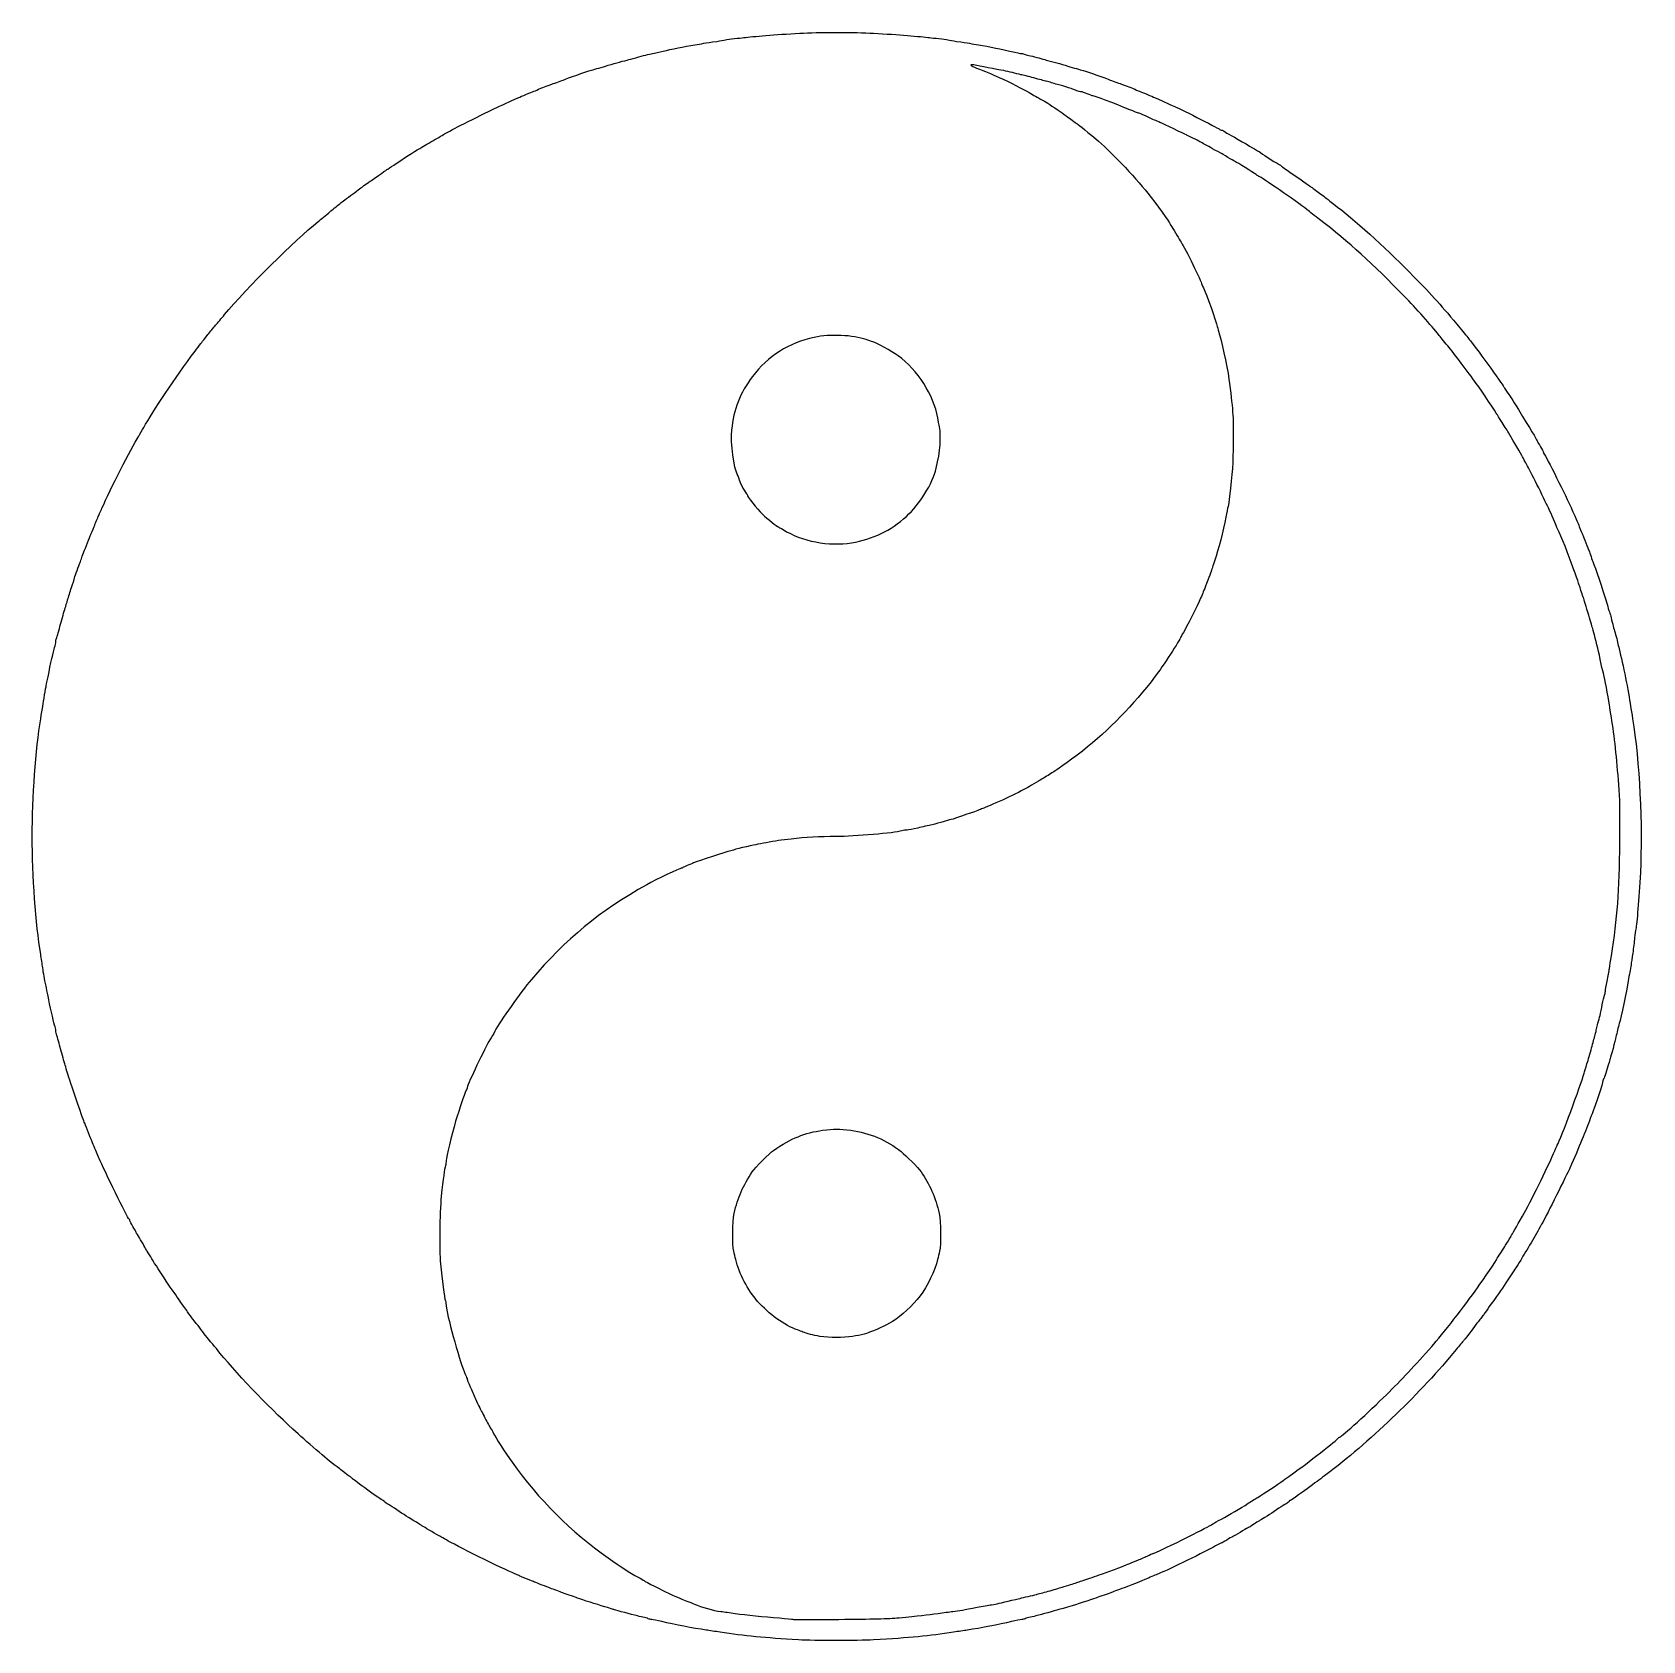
# Model space of a CAD drawing. Extents: x 0 to 1976, y 0 to 1974.
import ezdxf

# ---------------------------------------------------------------- set-up
doc = ezdxf.new("R2010")
doc.units = 0
doc.layers.add('Ebene_1', color=7, linetype='CONTINUOUS')

msp = doc.modelspace()

# ---------------------------------------------------------------- linework, layer by layer
at = {"layer": 'Ebene_1', "color": 7}
for points in [[(1004.904786, 1347.270313)], [(966.404785, 373.339711)]]:
    msp.add_lwpolyline(points, close=True, dxfattribs=at)
for points in [[(1063.404805, 28.057389), (1063.404805, 28.057077)], [(939.904723, 0.860967), (939.904723, 0.86057)]]:
    msp.add_lwpolyline(points, dxfattribs=at)
for points in [[(774.105619, 1950.640572), (783.452243, 1952.909531), (800.20217, 1956.298348), (812.904675, 1958.490332)], [(812.904675, 1958.490332), (821.217021, 1959.924737), (824.63688, 1960.455173), (839.899893, 1962.677417)], [(839.899893, 1962.677417), (844.022235, 1963.27762), (848.74725, 1964.176594), (850.399878, 1964.675143)], [(850.399878, 1964.675143), (852.052533, 1965.173689), (857.004689, 1965.845685), (861.404713, 1966.168463)], [(861.404713, 1966.168463), (865.804708, 1966.491241), (870.979696, 1966.971842), (872.904704, 1967.236467)], [(872.904704, 1967.236467), (884.503993, 1968.830981), (910.954619, 1970.931211), (941.904736, 1972.71519)], [(941.904736, 1972.71519), (963.110104, 1973.937481), (1010.699398, 1973.937481), (1031.904794, 1972.71519)], [(1031.904794, 1972.71519), (1062.854912, 1970.931211), (1089.305509, 1968.830981), (1100.904827, 1967.236467)], [(1100.904827, 1967.236467), (1102.829835, 1966.971853), (1108.004823, 1966.491241), (1112.404818, 1966.168463)], [(1112.404818, 1966.168463), (1116.804841, 1965.845685), (1121.757026, 1965.173689), (1123.409625, 1964.675143)], [(1123.409625, 1964.675143), (1125.062337, 1964.176594), (1129.787324, 1963.27762), (1133.909638, 1962.677417)], [(1133.909638, 1962.677417), (1149.17265, 1960.455173), (1152.592538, 1959.924737), (1160.904856, 1958.490332)], [(1160.904856, 1958.490332), (1174.034457, 1956.224647), (1190.384869, 1952.88957), (1201.534554, 1950.202863)], [(703.154642, 1932.331332), (712.834761, 1935.225021), (722.242698, 1937.832372), (729.904663, 1939.744928)], [(729.904663, 1939.744928), (731.829643, 1940.225443), (736.554659, 1941.507741), (740.404648, 1942.594479)], [(740.404648, 1942.594479), (750.657054, 1945.488423), (755.828584, 1946.777663), (761.10559, 1947.755146)], [(761.10559, 1947.755146), (763.691128, 1948.234071), (769.54113, 1949.532512), (774.105619, 1950.640572)], [(1201.534554, 1950.202863), (1207.105854, 1948.86036), (1212.647956, 1947.761952), (1213.850272, 1947.761952)], [(1213.850272, 1947.761952), (1215.052672, 1947.761952), (1216.936663, 1947.280104), (1218.037073, 1946.691178)], [(1218.037073, 1946.691178), (1219.137568, 1946.102249), (1222.145468, 1945.247439), (1224.721368, 1944.791594)], [(1224.721368, 1944.791594), (1227.297268, 1944.335748), (1231.879872, 1943.219518), (1234.904865, 1942.311082)], [(1234.904865, 1942.311082), (1237.929886, 1941.402646), (1241.979887, 1940.257055), (1243.904868, 1939.765323)], [(1243.904868, 1939.765323), (1252.674782, 1937.525093), (1261.285787, 1935.132062), (1270.654889, 1932.331332)], [(651.404625, 1915.227086), (656.314119, 1917.316027), (679.595242, 1925.480666), (684.404645, 1926.80012)], [(684.404645, 1926.80012), (686.054636, 1927.252796), (689.767144, 1928.329392), (692.654629, 1929.192556)], [(692.654629, 1929.192556), (695.542142, 1930.05572), (700.267129, 1931.468171), (703.154642, 1932.331332)], [(1151.927048, 1933.775681), (1150.746134, 1933.045824), (1153.722854, 1931.602955), (1166.404864, 1926.757929)], [(1156.713633, 1933.5986), (1154.683544, 1934.068347), (1152.529552, 1934.148037), (1151.927048, 1933.775681)], [(1191.904863, 1926.743861), (1183.91116, 1928.161839), (1160.514043, 1932.719242), (1156.713633, 1933.5986)], [(1166.404864, 1926.757929), (1175.24315, 1923.381369), (1175.081661, 1923.450135), (1186.404855, 1918.242316)], [(1186.404855, 1918.242316), (1201.412353, 1911.340042), (1213.395566, 1905.311415), (1222.90487, 1899.879614)], [(1202.404876, 1924.294105), (1199.104865, 1925.202442), (1194.37985, 1926.304834), (1191.904863, 1926.743861)], [(1212.904861, 1921.783056), (1210.429874, 1922.255796), (1205.704858, 1923.385768), (1202.404876, 1924.294105)], [(1228.904882, 1917.764057), (1222.579878, 1919.501767), (1215.379876, 1921.310317), (1212.904861, 1921.783056)], [(1243.904868, 1913.793783), (1241.979887, 1914.239724), (1235.229885, 1916.026348), (1228.904882, 1917.764057)], [(1270.654889, 1932.331332), (1273.542402, 1931.468171), (1278.267389, 1930.05572), (1281.154902, 1929.192556)], [(1281.154902, 1929.192556), (1284.042386, 1928.329392), (1287.754895, 1927.252796), (1289.404886, 1926.80012)], [(1289.404886, 1926.80012), (1294.214289, 1925.480666), (1317.495412, 1917.316027), (1322.404906, 1915.227086)], [(596.974903, 1893.774854), (597.838563, 1894.203623), (602.113578, 1895.990026), (606.474909, 1897.744638)], [(606.474909, 1897.744638), (615.239665, 1901.270788), (615.999662, 1901.590083), (623.904612, 1905.067165)], [(623.904612, 1905.067165), (626.929606, 1906.397748), (630.529607, 1907.801686), (631.904609, 1908.187022)], [(631.904609, 1908.187022), (633.279611, 1908.572362), (635.304626, 1909.261756), (636.40461, 1909.71901)], [(636.40461, 1909.71901), (637.504623, 1910.176264), (640.654624, 1911.315435), (643.404628, 1912.2505)], [(643.404628, 1912.2505), (646.154604, 1913.185565), (649.754605, 1914.525029), (651.404625, 1915.227086)], [(1222.90487, 1899.879614), (1228.129861, 1896.89504), (1234.429863, 1893.322966), (1236.904878, 1891.941674)], [(1250.404882, 1911.98912), (1248.754891, 1912.535742), (1245.829876, 1913.34784), (1243.904868, 1913.793783)], [(1257.904875, 1909.768968), (1255.429889, 1910.44343), (1252.054873, 1911.442498), (1250.404882, 1911.98912)], [(1281.688808, 1902.157502), (1278.235386, 1903.625124), (1265.532286, 1907.690438), (1257.904875, 1909.768968)], [(1286.814387, 1900.761932), (1285.801483, 1900.761932), (1283.494988, 1901.38994), (1281.688808, 1902.157502)], [(1294.308994, 1898.261933), (1291.199897, 1899.636932), (1287.827292, 1900.761932), (1286.814387, 1900.761932)], [(1300.97889, 1895.76193), (1300.419614, 1895.76193), (1297.418092, 1896.886931), (1294.308994, 1898.261933)], [(1322.404906, 1915.227086), (1324.054926, 1914.525029), (1327.654927, 1913.185565), (1330.404902, 1912.2505)], [(1330.404902, 1912.2505), (1333.154907, 1911.315435), (1336.304908, 1910.176264), (1337.404921, 1909.71901)], [(1337.404921, 1909.71901), (1338.504905, 1909.261756), (1340.52992, 1908.572362), (1341.904922, 1908.187022)], [(1341.904922, 1908.187022), (1343.279924, 1907.801686), (1346.879925, 1906.397748), (1349.904918, 1905.067165)], [(1349.904918, 1905.067165), (1357.809812, 1901.590083), (1358.569838, 1901.270788), (1367.334622, 1897.744638)], [(1367.334622, 1897.744638), (1371.695924, 1895.990026), (1375.97094, 1894.203623), (1376.834628, 1893.774854)], [(514.90457, 1854.061407), (519.593076, 1856.704089), (571.652069, 1882.761926), (572.243206, 1882.761926)], [(572.243206, 1882.761926), (572.499175, 1882.761926), (576.69003, 1884.596906), (581.556494, 1886.839667)], [(581.556494, 1886.839667), (586.422959, 1889.082423), (591.529603, 1891.384927), (592.904605, 1891.956341)], [(592.904605, 1891.956341), (594.279607, 1892.527751), (596.111243, 1893.346083), (596.974903, 1893.774854)], [(1236.904878, 1891.941674), (1244.40368, 1887.756636), (1246.282881, 1886.569191), (1258.55469, 1878.261919)], [(1258.55469, 1878.261919), (1265.054478, 1873.861915), (1272.736002, 1868.349418), (1275.624591, 1866.011917)], [(1346.404924, 1878.845853), (1328.275204, 1886.257156), (1302.751309, 1895.76193), (1300.97889, 1895.76193)], [(1357.081932, 1874.759923), (1356.709516, 1874.758922), (1351.904932, 1876.597494), (1346.404924, 1878.845853)], [(1376.834628, 1893.774854), (1377.698345, 1893.346083), (1379.529923, 1892.527751), (1380.904925, 1891.956341)], [(1380.904925, 1891.956341), (1382.279927, 1891.384927), (1387.386543, 1889.082423), (1392.253036, 1886.839667)], [(1392.253036, 1886.839667), (1397.119444, 1884.596906), (1401.308655, 1882.761926), (1401.562356, 1882.761926)], [(1401.562356, 1882.761926), (1402.655849, 1882.761926), (1454.555677, 1856.453137), (1455.983659, 1855.174967)], [(1275.624591, 1866.011917), (1278.513181, 1863.674417), (1281.12579, 1861.761915), (1281.430288, 1861.761915)], [(1281.430288, 1861.761915), (1281.954584, 1861.761915), (1290.427513, 1854.966711), (1304.904904, 1842.935337)], [(1365.581931, 1871.169205), (1361.279221, 1873.145201), (1357.454234, 1874.761023), (1357.081932, 1874.759923)], [(1376.904927, 1866.095103), (1374.979919, 1866.909862), (1369.884528, 1869.193204), (1365.581931, 1871.169205)], [(1383.404942, 1863.278181), (1381.754923, 1864.012732), (1378.829936, 1865.280352), (1376.904927, 1866.095103)], [(1415.904959, 1847.874876), (1414.110146, 1848.848495), (1387.680241, 1861.374889), (1383.404942, 1863.278181)], [(474.572651, 1830.873366), (476.130205, 1831.759675), (482.579564, 1835.51284), (488.904568, 1839.21378)], [(488.904568, 1839.21378), (495.229571, 1842.914723), (502.879574, 1847.325584), (505.904567, 1849.015685)], [(505.904567, 1849.015685), (508.929589, 1850.705795), (512.97959, 1852.976367), (514.90457, 1854.061407)], [(1304.904904, 1842.935337), (1321.273315, 1829.33248), (1352.150015, 1797.100051), (1368.48563, 1776.562895)], [(1423.904955, 1843.830952), (1420.329956, 1845.607573), (1416.729955, 1847.427333), (1415.904959, 1847.874876)], [(1432.404955, 1839.492012), (1431.304942, 1840.101813), (1427.479955, 1842.054332), (1423.904955, 1843.830952)], [(1438.733445, 1836.05898), (1436.352767, 1837.337349), (1433.504968, 1838.882212), (1432.404955, 1839.492012)], [(1455.983659, 1855.174967), (1456.851968, 1854.397786), (1458.224475, 1853.761918), (1459.033654, 1853.761918)], [(1459.033654, 1853.761918), (1459.84286, 1853.761918), (1460.93247, 1853.366828), (1461.454952, 1852.883937)], [(1461.454952, 1852.883937), (1461.977462, 1852.401036), (1464.879971, 1850.641735), (1467.904964, 1848.974356)], [(1467.904964, 1848.974356), (1474.248364, 1845.477893), (1494.975584, 1833.423244), (1499.404974, 1830.654418)], [(443.623923, 1810.892449), (454.284745, 1818.172788), (469.381024, 1827.919154), (474.572651, 1830.873366)], [(1458.904961, 1824.929764), (1446.224764, 1831.984405), (1442.701951, 1833.927989), (1438.733445, 1836.05898)], [(1469.672564, 1818.594074), (1466.225379, 1820.701747), (1461.379976, 1823.552806), (1458.904961, 1824.929764)], [(1476.307763, 1814.761884), (1476.105653, 1814.761884), (1473.119778, 1816.486372), (1469.672564, 1818.594074)], [(1499.404974, 1830.654418), (1501.054993, 1829.622975), (1503.07998, 1828.463179), (1503.904976, 1828.077072)], [(1503.904976, 1828.077072), (1504.729971, 1827.690936), (1508.486076, 1825.182132), (1512.251876, 1822.501917)], [(1512.251876, 1822.501917), (1516.017676, 1819.821702), (1520.880398, 1816.646274), (1523.057889, 1815.445345)], [(412.404543, 1789.510795), (414.60454, 1791.011202), (420.253367, 1794.944019), (424.957492, 1798.250351)], [(424.957492, 1798.250351), (429.661588, 1801.556711), (434.260291, 1804.711899), (435.176846, 1805.261906)], [(435.176846, 1805.261906), (436.093401, 1805.811884), (439.894577, 1808.345633), (443.623923, 1810.892449)], [(1501.499381, 1799.115626), (1498.406867, 1801.46793), (1477.002677, 1814.761884), (1476.307763, 1814.761884)], [(1505.158286, 1796.761878), (1504.847779, 1796.761878), (1503.201275, 1797.821072), (1501.499381, 1799.115626)], [(1523.057889, 1815.445345), (1530.288902, 1811.457423), (1530.879501, 1811.09456), (1532.648094, 1809.552937)], [(1532.648094, 1809.552937), (1533.614396, 1808.71065), (1538.229995, 1805.407493), (1542.905007, 1802.212591)], [(1542.905007, 1802.212591), (1557.917211, 1791.953211), (1565.333298, 1786.799484), (1568.387318, 1784.503704)], [(390.430872, 1773.329838), (397.04535, 1778.242479), (403.795352, 1783.279079), (405.430858, 1784.522327)], [(405.430858, 1784.522327), (407.066393, 1785.765575), (410.204545, 1788.010388), (412.404543, 1789.510795)], [(1563.905005, 1756.094648), (1550.586191, 1766.434901), (1506.776671, 1796.761878), (1505.158286, 1796.761878)], [(1568.387318, 1784.503704), (1570.027615, 1783.270717), (1574.977616, 1779.59384), (1579.387306, 1776.332891)], [(366.404549, 1754.551572), (367.504534, 1755.492221), (370.429549, 1757.825257), (372.904536, 1759.736035)], [(372.904536, 1759.736035), (375.379551, 1761.646814), (377.629552, 1763.477429), (377.904541, 1763.804008)], [(377.904541, 1763.804008), (378.179501, 1764.130616), (383.816395, 1768.417226), (390.430872, 1773.329838)], [(1368.48563, 1776.562895), (1378.897939, 1763.472553), (1395.90494, 1739.750238), (1395.90494, 1738.316984)], [(1579.387306, 1776.332891), (1583.797024, 1773.071942), (1588.814915, 1769.246955), (1590.538125, 1767.832892)], [(1590.538125, 1767.832892), (1592.26142, 1766.418828), (1595.015932, 1764.244881), (1596.659318, 1763.001917)], [(1596.659318, 1763.001917), (1621.279131, 1744.38069), (1659.089433, 1710.398889), (1689.434864, 1679.620353)], [(235.904478, 1627.27747), (263.115214, 1659.899518), (322.846661, 1719.345601), (350.405719, 1741.231681)], [(350.405719, 1741.231681), (354.779947, 1744.705512), (358.971482, 1748.19516), (366.404549, 1754.551572)], [(1579.405023, 1744.085461), (1573.905014, 1748.341995), (1566.929998, 1753.746135), (1563.905005, 1756.094648)], [(1683.354547, 1649.723052), (1644.940635, 1689.383386), (1615.184329, 1716.395329), (1579.405023, 1744.085461)], [(1395.90494, 1738.316984), (1395.90494, 1738.014215), (1397.421249, 1735.627953), (1399.274428, 1733.014154)], [(1399.274428, 1733.014154), (1401.127635, 1730.400383), (1404.112234, 1725.561839), (1405.906849, 1722.261857)], [(1405.906849, 1722.261857), (1407.701435, 1718.961847), (1409.500642, 1715.811846), (1409.904948, 1715.261839)], [(1409.904948, 1715.261839), (1413.991856, 1709.702644), (1434.904943, 1667.146037), (1434.904943, 1664.388805)], [(1689.434864, 1679.620353), (1716.181965, 1652.491396), (1725.986158, 1641.707947), (1747.587865, 1615.658707)], [(1434.904943, 1664.388805), (1434.904943, 1663.713961), (1435.341365, 1662.725463), (1435.874648, 1662.192096)], [(1435.874648, 1662.192096), (1437.368563, 1660.698208), (1449.335562, 1628.147196), (1452.392757, 1617.261813)], [(1725.405083, 1602.75327), (1717.259471, 1612.989689), (1696.814668, 1635.826225), (1683.354547, 1649.723052)], [(224.898367, 1614.373308), (227.376727, 1617.184654), (232.329478, 1622.991513), (235.904478, 1627.27747)], [(209.874173, 1595.761812), (210.217166, 1596.036773), (212.724042, 1599.186802), (215.445019, 1602.761802)], [(215.445019, 1602.761802), (218.165996, 1606.336802), (222.420007, 1611.561991), (224.898367, 1614.373308)], [(1022.904791, 1596.610505), (1007.081284, 1602.348397), (979.129344, 1603.566785), (959.404739, 1599.378368)], [(1452.392757, 1617.261813), (1453.165056, 1614.511809), (1455.208667, 1607.311807), (1456.934059, 1601.261792)], [(1456.934059, 1601.261792), (1460.63367, 1588.289599), (1467.486173, 1555.008268), (1468.965858, 1542.826034)], [(1736.471685, 1589.122503), (1732.035067, 1594.545919), (1727.055074, 1600.679754), (1725.405083, 1602.75327)], [(1747.587865, 1615.658707), (1749.687375, 1613.127027), (1753.055785, 1609.077026), (1755.073288, 1606.658704)], [(1755.073288, 1606.658704), (1757.090791, 1604.24041), (1759.781183, 1600.911798), (1761.051983, 1599.261807)], [(136.883596, 1488.761755), (147.849753, 1508.620098), (175.039825, 1549.137205), (199.827534, 1582.557178)], [(199.827534, 1582.557178), (205.010203, 1589.544724), (209.531209, 1595.486795), (209.874173, 1595.761812)], [(959.404739, 1599.378368), (928.317255, 1592.777071), (902.40147, 1576.338814), (883.546421, 1551.261772)], [(1031.404791, 1593.848482), (1029.7548, 1594.270675), (1025.929785, 1595.513582), (1022.904791, 1596.610505)], [(1062.372398, 1576.749412), (1053.850005, 1582.93977), (1036.415596, 1592.566343), (1031.404791, 1593.848482)], [(1771.589499, 1542.761773), (1760.991577, 1557.568663), (1744.820967, 1578.916244), (1736.471685, 1589.122503)], [(1761.051983, 1599.261807), (1762.322699, 1597.611816), (1763.830986, 1595.770713), (1764.403698, 1595.170477)], [(1764.403698, 1595.170477), (1767.107185, 1592.336822), (1804.9051, 1540.172011), (1804.9051, 1539.274477)], [(1110.88403, 1500.760615), (1105.938932, 1528.456247), (1086.120812, 1559.499425), (1062.372398, 1576.749412)], [(883.546421, 1551.261772), (868.44263, 1531.173907), (860.492042, 1510.888808), (857.950781, 1485.957184)], [(1468.965858, 1542.826034), (1473.136672, 1508.488259), (1473.783766, 1497.99692), (1473.442077, 1470.261746)], [(1796.905104, 1505.068258), (1796.905104, 1505.65571), (1777.989394, 1533.820022), (1771.589499, 1542.761773)], [(1804.9051, 1539.274477), (1804.9051, 1538.996398), (1807.042594, 1535.703701), (1809.655089, 1531.957177)], [(1809.655089, 1531.957177), (1814.967302, 1524.339093), (1814.444905, 1525.149348), (1823.321799, 1510.761759)], [(1803.2743, 1494.993499), (1799.771187, 1500.345963), (1796.905104, 1504.879584), (1796.905104, 1505.068258)], [(1823.321799, 1510.761759), (1837.889218, 1487.151194), (1845.364521, 1474.640197), (1846.174522, 1472.514326)], [(130.754864, 1478.26177), (132.455198, 1481.011746), (135.213111, 1485.736762), (136.883596, 1488.761755)], [(857.950781, 1485.957184), (856.189927, 1468.681969), (859.96939, 1440.272488), (865.43439, 1429.704331)], [(1108.972316, 1438.761735), (1113.952336, 1459.719156), (1115.332923, 1477.199685), (1112.974639, 1489.435465)], [(1112.974639, 1489.435465), (1112.462928, 1492.089942), (1111.522222, 1497.186239), (1110.88403, 1500.760615)], [(1811.524312, 1481.88116), (1810.489808, 1483.74049), (1806.777299, 1489.641034), (1803.2743, 1494.993499)], [(1814.414517, 1476.881156), (1813.859295, 1477.771858), (1812.558703, 1480.021859), (1811.524312, 1481.88116)], [(85.585734, 1389.761722), (95.900162, 1413.325005), (120.94693, 1462.39923), (130.754864, 1478.26177)], [(1473.442077, 1470.261746), (1473.130663, 1444.983189), (1472.313378, 1432.881459), (1468.984766, 1404.261705)], [(1828.191524, 1452.762083), (1827.06821, 1454.905218), (1815.621113, 1474.945234), (1814.414517, 1476.881156)], [(1846.174522, 1472.514326), (1846.54073, 1471.553211), (1848.429908, 1468.282), (1850.372718, 1465.244903)], [(1850.372718, 1465.244903), (1852.315528, 1462.207806), (1853.905113, 1459.083203), (1853.905113, 1458.301351)], [(1834.439311, 1441.261723), (1831.435607, 1446.761731), (1828.624119, 1451.936917), (1828.191524, 1452.762083)], [(1853.905113, 1458.301351), (1853.905113, 1457.519499), (1854.370931, 1456.591889), (1854.940326, 1456.239996)], [(1854.940326, 1456.239996), (1855.986424, 1455.59347), (1883.429318, 1400.931902), (1887.813723, 1390.7617)], [(865.43439, 1429.704331), (866.243058, 1428.140541), (866.904693, 1426.254764), (866.904693, 1425.513787)], [(866.904693, 1425.513787), (866.904693, 1423.826266), (873.491306, 1410.875984), (875.450897, 1408.710683)], [(1072.404014, 1379.726223), (1088.941512, 1394.729582), (1104.463839, 1419.78868), (1108.972316, 1438.761735)], [(1860.931919, 1388.261712), (1856.927215, 1397.140732), (1839.556019, 1431.892848), (1834.439311, 1441.261723)], [(875.450897, 1408.710683), (876.250494, 1407.827123), (876.904702, 1406.822156), (876.904702, 1406.477378)], [(876.904702, 1406.477378), (876.904702, 1404.281264), (889.126026, 1388.778015), (895.90086, 1382.379962)], [(1468.984766, 1404.261705), (1468.409077, 1399.311703), (1467.519764, 1393.686716), (1467.008563, 1391.761707)], [(81.609547, 1380.761719), (82.953821, 1383.786712), (84.743107, 1387.836714), (85.585734, 1389.761722)], [(1467.008563, 1391.761707), (1466.497363, 1389.836698), (1465.300972, 1383.986697), (1464.349863, 1378.761706)], [(1866.320639, 1376.438685), (1864.349114, 1380.741338), (1861.924215, 1386.061715), (1860.931919, 1388.261712)], [(1887.813723, 1390.7617), (1889.11783, 1387.736707), (1891.188228, 1383.01172), (1892.414524, 1380.261716)], [(71.87075, 1357.261705), (72.344164, 1358.36169), (74.179144, 1362.861691), (75.948446, 1367.261715)], [(75.948446, 1367.261715), (77.717775, 1371.66171), (80.265272, 1377.736698), (81.609547, 1380.761719)], [(895.90086, 1382.379962), (902.095356, 1376.52996), (914.301203, 1366.761711), (915.416495, 1366.761711)], [(915.416495, 1366.761711), (915.737858, 1366.761711), (918.34168, 1365.267994), (921.202774, 1363.44234)], [(921.202774, 1363.44234), (943.3908, 1349.284216), (977.977542, 1342.601735), (1004.904786, 1347.270313)], [(1004.904786, 1347.270313), (1031.840505, 1351.940393), (1052.982206, 1362.106059), (1072.404014, 1379.726223)], [(1464.349863, 1378.761706), (1461.384568, 1362.47051), (1455.069967, 1337.928792), (1450.712974, 1325.761695)], [(1869.905134, 1367.388678), (1869.905134, 1368.063494), (1868.292135, 1372.136003), (1866.320639, 1376.438685)], [(1870.848221, 1365.211698), (1870.329538, 1365.734209), (1869.905134, 1366.713834), (1869.905134, 1367.388678)], [(1887.970621, 1323.261678), (1882.353031, 1338.784486), (1872.067941, 1363.983134), (1870.848221, 1365.211698)], [(1892.414524, 1380.261716), (1893.640849, 1377.511712), (1896.091741, 1371.66171), (1897.861128, 1367.261715)], [(1897.861128, 1367.261715), (1899.630429, 1362.861691), (1901.465353, 1358.36169), (1901.938852, 1357.261705)], [(63.41636, 1336.261679), (64.121364, 1337.911699), (66.118316, 1342.8617), (67.854055, 1347.261695)], [(67.854055, 1347.261695), (69.589823, 1351.661691), (71.397307, 1356.161692), (71.87075, 1357.261705)], [(1901.938852, 1357.261705), (1902.412238, 1356.161692), (1904.212238, 1351.661691), (1905.93885, 1347.261695)], [(1905.93885, 1347.261695), (1907.665348, 1342.8617), (1909.478955, 1338.361699), (1909.968839, 1337.261686)], [(58.769297, 1323.261678), (59.24118, 1324.361691), (60.19141, 1327.061692), (60.880938, 1329.26169)], [(60.880938, 1329.26169), (61.570438, 1331.461687), (62.711383, 1334.611688), (63.41636, 1336.261679)], [(1450.712974, 1325.761695), (1449.62977, 1322.736673), (1448.369373, 1318.911686), (1447.912059, 1317.261695)], [(1909.968839, 1337.261686), (1910.458751, 1336.161701), (1911.567551, 1333.0117), (1912.432742, 1330.261696)], [(1912.432742, 1330.261696), (1913.297933, 1327.511692), (1914.417335, 1324.361691), (1914.920343, 1323.261678)], [(48.182373, 1292.261671), (49.834065, 1297.211673), (51.534116, 1302.611674), (51.960334, 1304.261665)], [(51.960334, 1304.261665), (52.708255, 1307.157285), (57.009236, 1319.158924), (58.769297, 1323.261678)], [(1447.912059, 1317.261695), (1446.758755, 1313.10049), (1445.228159, 1308.853084), (1440.704857, 1297.261676)], [(1898.861333, 1292.261671), (1898.168035, 1294.866484), (1895.556532, 1302.300062), (1887.970621, 1323.261678)], [(1914.920343, 1323.261678), (1916.630258, 1319.521985), (1927.383859, 1287.493654), (1930.365057, 1277.261657)], [(43.451632, 1277.261657), (44.401862, 1280.561667), (46.53071, 1287.311669), (48.182373, 1292.261671)], [(1440.704857, 1297.261676), (1436.942346, 1287.620277), (1436.204345, 1285.798308), (1433.413551, 1279.26167)], [(1901.350833, 1284.761678), (1900.420729, 1287.236665), (1899.300448, 1290.61168), (1898.861333, 1292.261671)], [(1903.880443, 1277.261657), (1903.419331, 1278.911676), (1902.28105, 1282.286663), (1901.350833, 1284.761678)], [(34.773701, 1247.261656), (36.581951, 1254.247331), (39.093788, 1263.128279), (40.430409, 1267.261675)], [(40.430409, 1267.261675), (41.14182, 1269.461673), (42.501373, 1273.961674), (43.451632, 1277.261657)], [(1433.413551, 1279.26167), (1429.970362, 1271.197185), (1415.12186, 1241.644662), (1412.209345, 1237.059678)], [(1907.384236, 1265.761665), (1905.918242, 1270.436678), (1904.341527, 1275.611665), (1903.880443, 1277.261657)], [(1913.901741, 1243.761661), (1912.749854, 1248.271301), (1910.715145, 1255.139422), (1907.384236, 1265.761665)], [(1930.365057, 1277.261657), (1932.449457, 1270.107519), (1934.976658, 1261.844382), (1935.717266, 1259.761654)], [(29.774944, 1229.964586), (30.670635, 1232.327944), (32.947423, 1240.206192), (34.773701, 1247.261656)], [(1935.717266, 1259.761654), (1936.010652, 1258.936658), (1936.859147, 1255.786657), (1937.602845, 1252.761664)], [(1937.602845, 1252.761664), (1939.583554, 1244.70591), (1940.607542, 1240.909553), (1942.458254, 1234.761658)], [(27.437154, 1218.895858), (28.244121, 1221.444687), (28.904395, 1224.461006), (28.904395, 1225.598805)], [(28.904395, 1225.598805), (28.904395, 1226.736604), (29.296144, 1228.701212), (29.774944, 1229.964586)], [(1408.904941, 1231.169707), (1408.904941, 1229.349524), (1385.603522, 1193.647207), (1377.797529, 1183.506996)], [(1412.209345, 1237.059678), (1410.39194, 1234.198612), (1408.904941, 1231.548133), (1408.904941, 1231.169707)], [(1916.425455, 1234.261655), (1915.52914, 1237.561666), (1914.393552, 1241.836653), (1913.901741, 1243.761661)], [(1924.897137, 1198.261643), (1921.379539, 1215.018543), (1919.61225, 1222.528826), (1916.425455, 1234.261655)], [(1942.458254, 1234.761658), (1943.368856, 1231.736637), (1944.48137, 1227.46165), (1944.93035, 1225.261652)], [(1944.93035, 1225.261652), (1945.379443, 1223.061654), (1946.20577, 1219.461653), (1946.766662, 1217.261656)], [(19.39974, 1182.761625), (22.618425, 1199.175193), (25.984171, 1214.306707), (27.437154, 1218.895858)], [(1946.766662, 1217.261656), (1951.597268, 1198.315501), (1958.277567, 1164.967783), (1960.889353, 1146.761613)], [(1928.00184, 1185.049355), (1927.448857, 1186.816105), (1926.051745, 1192.761635), (1924.897137, 1198.261643)], [(12.916478, 1146.761613), (13.804148, 1152.97856), (16.582102, 1169.229391), (17.275513, 1172.261612)], [(17.275513, 1172.261612), (17.526946, 1173.361625), (18.482959, 1178.086641), (19.39974, 1182.761625)], [(1377.797529, 1183.506996), (1349.80701, 1147.146785), (1321.914399, 1118.481563), (1288.404908, 1091.638282)], [(1934.922857, 1148.261623), (1933.163646, 1159.731511), (1929.001251, 1181.856494), (1928.00184, 1185.049355)], [(10.473665, 1131.261624), (11.385287, 1136.761604), (12.484563, 1143.73662), (12.916478, 1146.761613)], [(1937.334064, 1132.933896), (1936.514057, 1138.064152), (1935.428954, 1144.961613), (1934.922857, 1148.261623)], [(1960.889353, 1146.761613), (1961.323253, 1143.73662), (1962.424258, 1136.761604), (1963.335852, 1131.261624)], [(0.000071, 986.761545), (0.000071, 1034.597822), (4.311994, 1094.0877), (10.473665, 1131.261624)], [(1946.46086, 1050.261569), (1943.99296, 1082.709599), (1940.936049, 1110.400014), (1937.334064, 1132.933896)], [(1963.335852, 1131.261624), (1971.688563, 1080.869233), (1975.832675, 998.638629), (1972.835575, 942.761537)], [(1288.404908, 1091.638282), (1281.568987, 1086.162283), (1256.238188, 1067.761572), (1255.535678, 1067.761572)], [(1255.535678, 1067.761572), (1255.341221, 1067.761572), (1251.857185, 1065.578979), (1247.793493, 1062.91135)], [(1223.404873, 1048.309093), (1214.492263, 1042.689434), (1183.582454, 1027.941306), (1168.904852, 1022.305264)], [(1234.40489, 1054.761457), (1231.104879, 1052.946603), (1226.154877, 1050.043046), (1223.404873, 1048.309093)], [(1247.793493, 1062.91135), (1243.729771, 1060.243749), (1237.704872, 1056.576283), (1234.40489, 1054.761457)], [(1947.619664, 979.761555), (1947.966851, 1018.970614), (1947.725963, 1033.627438), (1946.46086, 1050.261569)], [(1127.404832, 1007.699889), (1125.204835, 1007.242348), (1120.704833, 1005.986033), (1117.404823, 1004.908074)], [(1139.90483, 1011.738807), (1135.229846, 1009.974919), (1129.60483, 1008.157429), (1127.404832, 1007.699889)], [(1150.904846, 1015.429006), (1149.529844, 1015.1634), (1144.579843, 1013.502666), (1139.90483, 1011.738807)], [(1155.904851, 1016.977092), (1154.529849, 1016.391397), (1152.279848, 1015.694783), (1150.904846, 1015.429006)], [(1168.904852, 1022.305264), (1164.743052, 1020.707175), (1162.596346, 1019.827357), (1155.904851, 1016.977092)], [(1066.898223, 993.743053), (1057.565518, 991.022047), (1009.098588, 986.853331), (986.404776, 986.819683)], [(1073.268525, 994.76157), (1071.686225, 994.76157), (1068.819603, 994.303236), (1066.898223, 993.743053)], [(1086.27513, 997.181876), (1080.703803, 995.850697), (1074.850824, 994.76157), (1073.268525, 994.76157)], [(1103.904818, 1001.275162), (1099.779812, 1000.355036), (1091.84643, 998.513026), (1086.27513, 997.181876)], [(1117.404823, 1004.908074), (1114.10484, 1003.830143), (1108.029824, 1002.195317), (1103.904818, 1001.275162)], [(10.450052, 842.261494), (4.359814, 878.930908), (0.000071, 939.216329), (0.000071, 986.761545)], [(855.557687, 968.761539), (853.900893, 968.761539), (815.656096, 956.298845), (811.404693, 954.373553)], [(858.668258, 969.689942), (857.713238, 969.179337), (856.313461, 968.761539), (855.557687, 968.761539)], [(887.904719, 976.797138), (881.028575, 975.696559), (860.626744, 970.736947), (858.668258, 969.689942)], [(900.404716, 979.23244), (896.004721, 978.28924), (890.379705, 977.193337), (887.904719, 976.797138)], [(915.404731, 981.733959), (911.554714, 981.301449), (904.804711, 980.175754), (900.404716, 979.23244)], [(930.90472, 983.58246), (926.229736, 982.99824), (919.254719, 982.166441), (915.404731, 981.733959)], [(986.404776, 986.819683), (965.99722, 986.789353), (948.316934, 985.758165), (930.90472, 983.58246)], [(1937.271163, 840.261509), (1944.76475, 887.364208), (1947.077453, 918.54002), (1947.619664, 979.761555)], [(798.31302, 948.613239), (798.023517, 948.144842), (797.119435, 947.761541), (796.303964, 947.761541)], [(803.622029, 951.239936), (800.991562, 950.263627), (798.602494, 949.081636), (798.31302, 948.613239)], [(811.404693, 954.373553), (809.754674, 953.62634), (806.252496, 952.216245), (803.622029, 951.239936)], [(796.303964, 947.761541), (794.08642, 947.761541), (765.612168, 934.285036), (753.904652, 927.694426)], [(1972.835575, 942.761537), (1971.051873, 909.504726), (1968.684575, 879.939617), (1967.270766, 873.261501)], [(753.904652, 927.694426), (696.380318, 895.312019), (654.370714, 860.761503), (612.319412, 811.248986)], [(1967.270766, 873.261501), (1966.921453, 871.61151), (1966.281475, 866.661508), (1965.848568, 862.261513)], [(1965.848568, 862.261513), (1965.41566, 857.86149), (1964.362759, 849.536501), (1963.508765, 843.761504)], [(12.8993, 825.804103), (12.374324, 829.905695), (11.272156, 837.311492), (10.450052, 842.261494)], [(1934.878041, 824.761491), (1935.319253, 827.786484), (1936.396164, 834.761501), (1937.271163, 840.261509)], [(1963.508765, 843.761504), (1962.654771, 837.986507), (1961.715171, 831.46149), (1961.420764, 829.261493)], [(16.943349, 803.261491), (14.973695, 812.212482), (13.805282, 818.72548), (12.8993, 825.804103)], [(612.319412, 811.248986), (599.151089, 795.744178), (574.114924, 760.270361), (567.512068, 747.761463)], [(1931.999939, 809.261474), (1933.14165, 814.761482), (1934.436856, 821.736498), (1934.878041, 824.761491)], [(1959.873274, 820.26149), (1959.316465, 817.511486), (1958.477664, 812.786498), (1958.009154, 809.761477)], [(1961.420764, 829.261493), (1961.126358, 827.061495), (1960.42997, 823.011494), (1959.873274, 820.26149)], [(19.437951, 790.761464), (18.550027, 795.436477), (17.42745, 801.061493), (16.943349, 803.261491)], [(27.459491, 755.396668), (25.67956, 761.389565), (21.603423, 779.360176), (19.437951, 790.761464)], [(1928.472561, 790.126277), (1929.260451, 792.801985), (1929.909359, 795.951986), (1929.914546, 797.126266)], [(1929.914546, 797.126266), (1929.925885, 798.300689), (1930.858143, 803.761494), (1931.999939, 809.261474)], [(1958.009154, 809.761477), (1956.124964, 797.593785), (1949.020546, 764.063374), (1946.87435, 757.208971)], [(1922.885756, 765.261465), (1923.35404, 766.911456), (1924.480359, 772.086472), (1925.388551, 776.761485)], [(1925.388551, 776.761485), (1926.296743, 781.436469), (1927.684558, 787.450682), (1928.472561, 790.126277)], [(28.904395, 748.967662), (28.904395, 749.827948), (28.254184, 752.72096), (27.459491, 755.396668)], [(1918.823538, 749.261473), (1919.531151, 752.949263), (1920.719236, 757.628953), (1922.885756, 765.261465)], [(1946.87435, 757.208971), (1946.348665, 755.530152), (1945.443562, 751.930151), (1944.86297, 749.208947)], [(29.812248, 744.332447), (29.312925, 746.021472), (28.904395, 748.107346), (28.904395, 748.967662)], [(34.773701, 726.261462), (33.425373, 731.470465), (30.96028, 740.448953), (29.812248, 744.332447)], [(561.392519, 737.204247), (556.079598, 728.850742), (533.904583, 682.330336), (533.904583, 679.538124)], [(567.512068, 747.761463), (565.91534, 744.73647), (563.161537, 739.985744), (561.392519, 737.204247)], [(1913.041256, 727.26144), (1914.686343, 733.311455), (1916.487647, 739.836443), (1917.044145, 741.761451)], [(1917.044145, 741.761451), (1917.600643, 743.68646), (1918.401346, 747.061447), (1918.823538, 749.261473)], [(1942.90216, 740.761445), (1942.404254, 738.836465), (1940.798058, 732.536462), (1939.332858, 726.761437)], [(1944.86297, 749.208947), (1944.282349, 746.487856), (1943.400066, 742.686453), (1942.90216, 740.761445)], [(40.430409, 706.261443), (39.093788, 710.394839), (36.581951, 719.275759), (34.773701, 726.261462)], [(1907.384435, 707.761453), (1908.850542, 712.436437), (1911.396055, 721.211454), (1913.041256, 727.26144)], [(1935.923543, 714.261439), (1935.023543, 711.845838), (1932.732242, 704.405345), (1930.380647, 696.261433)], [(1939.332858, 726.761437), (1937.867544, 720.98644), (1936.333462, 715.361452), (1935.923543, 714.261439)], [(43.449704, 696.261433), (42.500523, 699.561444), (41.14182, 704.061445), (40.430409, 706.261443)], [(63.85315, 636.261404), (61.637562, 641.306224), (46.193274, 686.722932), (43.449704, 696.261433)], [(1870.858227, 607.857196), (1875.375917, 616.13221), (1899.420949, 680.522738), (1903.870635, 696.261433)], [(1903.870635, 696.261433), (1904.337133, 697.911453), (1905.918327, 703.08644), (1907.384435, 707.761453)], [(1930.380647, 696.261433), (1929.427752, 692.961451), (1928.255938, 689.833929), (1927.776656, 689.311447)], [(532.514018, 675.412522), (529.37941, 668.309238), (524.620605, 654.40473), (519.456842, 637.261411)], [(533.904583, 679.538124), (533.904583, 679.002234), (533.278834, 677.145739), (532.514018, 675.412522)], [(1926.904548, 686.81143), (1926.903755, 684.80124), (1917.470334, 655.959221), (1914.950135, 650.261412)], [(1927.776656, 689.311447), (1927.297345, 688.788936), (1926.90486, 687.663922), (1926.904548, 686.81143)], [(67.870723, 626.261423), (66.144168, 630.661418), (64.336231, 635.161419), (63.85315, 636.261404)], [(519.456842, 637.261411), (514.380359, 620.407821), (507.90458, 593.391399), (507.90458, 589.066295)], [(1911.387438, 640.761405), (1905.863732, 625.292002), (1898.011647, 606.2006), (1886.298944, 579.761398)], [(1914.950135, 650.261412), (1914.46354, 649.161427), (1912.860348, 644.886411), (1911.387438, 640.761405)], [(71.853997, 616.261413), (71.389767, 617.361398), (69.597306, 621.861399), (67.870723, 626.261423)], [(74.897302, 608.761392), (73.687673, 611.786413), (72.318199, 615.1614), (71.853997, 616.261413)], [(909.27923, 601.622391), (931.094415, 616.48141), (947.913195, 623.33842), (969.689149, 626.2517)], [(969.689149, 626.2517), (983.875279, 628.149609), (989.98777, 628.146718), (1004.120382, 626.234692)], [(1004.120382, 626.234692), (1027.143609, 623.120577), (1048.386592, 614.164965), (1065.904821, 600.187663)], [(78.909007, 599.261414), (77.912175, 601.461411), (76.106902, 605.736399), (74.897302, 608.761392)], [(82.164684, 591.761392), (81.370898, 593.686401), (79.905839, 597.061388), (78.909007, 599.261414)], [(883.404717, 575.200792), (886.657729, 579.949788), (905.081656, 598.76331), (909.27923, 601.622391)], [(1065.904821, 600.187663), (1072.391513, 595.01208), (1086.556327, 580.564878), (1090.472307, 575.130266)], [(1828.194698, 520.761375), (1838.189719, 538.416972), (1858.922126, 580.230107), (1866.374015, 597.761404)], [(1866.374015, 597.761404), (1868.361216, 602.436416), (1870.379115, 606.979504), (1870.858227, 607.857196)], [(118.912731, 517.256278), (117.280003, 518.26527), (87.951785, 577.727085), (82.164684, 591.761392)], [(506.94219, 582.892492), (505.614044, 578.261501), (504.17617, 567.573891), (501.879482, 545.261368)], [(507.90458, 589.066295), (507.90458, 587.516282), (507.471503, 584.738102), (506.94219, 582.892492)], [(861.259551, 524.26137), (865.488276, 543.580677), (871.990559, 558.537577), (883.404717, 575.200792)], [(1090.472307, 575.130266), (1100.482918, 561.237663), (1108.455928, 542.861357), (1112.54312, 524.260945)], [(1886.298944, 579.761398), (1883.03122, 572.385279), (1857.27993, 520.876178), (1853.053018, 513.261354)], [(501.879482, 545.261368), (499.64493, 523.552878), (499.177979, 480.674767), (500.975542, 462.261356)], [(119.904432, 515.221767), (119.904432, 516.003676), (119.458145, 516.919182), (118.912731, 517.256278)], [(123.436798, 508.278272), (121.493988, 511.315256), (119.904432, 514.439858), (119.904432, 515.221767)], [(860.705661, 477.761345), (858.735808, 486.089253), (859.07143, 514.264762), (861.259551, 524.26137)], [(1112.54312, 524.260945), (1114.738327, 514.270828), (1115.078031, 486.106828), (1113.103927, 477.76092)], [(1814.410492, 496.646951), (1815.271715, 498.029664), (1820.918898, 507.909059), (1828.194698, 520.761375)], [(127.60662, 501.008764), (127.256031, 501.969851), (125.379608, 505.241175), (123.436798, 508.278272)], [(131.522826, 494.072355), (129.719509, 496.926363), (127.957238, 500.047649), (127.60662, 501.008764)], [(137.10297, 484.686755), (135.837187, 486.994866), (133.326115, 491.218461), (131.522826, 494.072355)], [(1810.905112, 490.761346), (1812.280114, 493.11056), (1813.857509, 495.759055), (1814.410492, 496.646951)], [(1846.982821, 502.261366), (1843.316716, 495.58515), (1838.145725, 486.829465), (1833.399421, 479.261355)], [(1853.053018, 513.261354), (1851.526533, 510.511378), (1848.794926, 505.561376), (1846.982821, 502.261366)], [(140.404426, 478.872442), (139.854448, 479.762266), (138.368781, 482.378644), (137.10297, 484.686755)], [(145.337958, 470.758039), (143.174528, 474.331253), (140.954432, 477.982759), (140.404426, 478.872442)], [(863.07123, 467.761336), (862.485677, 470.236351), (861.421182, 474.736352), (860.705661, 477.761345)], [(1113.103927, 477.76092), (1112.38832, 474.735927), (1111.323825, 470.235925), (1110.738329, 467.76091)], [(1796.905104, 468.449163), (1796.905104, 468.609604), (1799.030012, 472.007948), (1801.627086, 476.001143)], [(1801.627086, 476.001143), (1807.949709, 485.72245), (1808.037016, 485.861263), (1810.905112, 490.761346)], [(1833.399421, 479.261355), (1831.674709, 476.511351), (1828.989505, 472.01135), (1827.43232, 469.261346)], [(179.420346, 419.261326), (171.728362, 429.973626), (151.805956, 460.075333), (145.337958, 470.758039)], [(500.975542, 462.261356), (502.796349, 443.610033), (505.803852, 420.438044), (506.880111, 416.767942)], [(889.954338, 416.261334), (877.91687, 429.974844), (867.115364, 450.667339), (863.07123, 467.761336)], [(1110.738329, 467.76091), (1107.54972, 454.28313), (1097.989931, 434.239599), (1089.523409, 423.280515)], [(1772.948485, 432.76133), (1780.362985, 443.255646), (1796.905104, 467.898051), (1796.905104, 468.449163)], [(1820.873005, 458.761333), (1818.82262, 455.73634), (1813.7363, 448.018447), (1809.569993, 441.610445)], [(1827.43232, 469.261346), (1825.875022, 466.511342), (1822.923305, 461.786354), (1820.873005, 458.761333)], [(1809.569993, 441.610445), (1805.403715, 435.202443), (1797.355784, 423.502439), (1791.685782, 415.610443)], [(190.561953, 403.531532), (188.383357, 406.682922), (183.369632, 413.761318), (179.420346, 419.261326)], [(506.880111, 416.767942), (507.443582, 414.846534), (507.90458, 412.006416), (507.90458, 410.456432)], [(938.829683, 381.171414), (923.099577, 386.747107), (903.526172, 400.799811), (889.954338, 416.261334)], [(1089.523409, 423.280515), (1079.777525, 410.665487), (1066.808705, 398.694803), (1055.379694, 391.764602)], [(1717.004353, 360.931811), (1729.601267, 375.171403), (1758.229469, 411.928634), (1772.948485, 432.76133)], [(1791.685782, 415.610443), (1786.015894, 407.718418), (1780.64268, 400.136334), (1779.745486, 398.761332)], [(197.144767, 394.531529), (195.702811, 396.330112), (192.740549, 400.380113), (190.561953, 403.531532)], [(507.90458, 410.456432), (507.90458, 402.756114), (523.657534, 345.051015), (529.797123, 330.261303)], [(1779.745486, 398.761332), (1778.848292, 397.38633), (1777.174489, 395.27551), (1776.025891, 394.070615)], [(212.786716, 374.379119), (208.574601, 380.032907), (202.68276, 387.623807), (197.144767, 394.531529)], [(945.404731, 378.694103), (944.304747, 379.164711), (941.345971, 380.279521), (938.829683, 381.171414)], [(966.404785, 373.339626), (958.07855, 374.620517), (950.277092, 376.609702), (945.404731, 378.694103)], [(1028.354796, 378.9177), (1026.618207, 377.376389), (1016.531004, 374.779371), (1006.404795, 373.266577)], [(1030.882989, 379.760894), (1030.014992, 379.760894), (1028.877307, 379.381477), (1028.354796, 378.9177)], [(1055.379694, 391.764602), (1045.939612, 386.040288), (1033.124685, 379.760894), (1030.882989, 379.760894)], [(1771.171388, 387.977429), (1766.229891, 381.006409), (1759.641095, 372.343106), (1756.48789, 368.671104)], [(1776.025891, 394.070615), (1774.877377, 392.86572), (1772.6928, 390.12371), (1771.171388, 387.977429)], [(218.786699, 366.800323), (217.896932, 367.733403), (215.196931, 371.143823), (212.786716, 374.379119)], [(225.904468, 358.281501), (222.879475, 362.033808), (219.676466, 365.867214), (218.786699, 366.800323)], [(319.904525, 259.378668), (288.392183, 288.255185), (248.635443, 330.085498), (225.904468, 358.281501)], [(1006.404795, 373.266577), (994.247676, 371.45039), (978.496367, 371.478992), (966.404785, 373.339711)], [(1746.905084, 357.191608), (1703.453665, 304.452582), (1644.761939, 247.620072), (1592.069628, 207.261253)], [(1661.263239, 301.681885), (1679.414445, 319.590587), (1696.469549, 337.719201), (1717.004353, 360.931811)], [(1756.48789, 368.671104), (1754.792375, 366.696518), (1750.480084, 361.530715), (1746.905084, 357.191608)], [(529.797123, 330.261303), (530.253756, 329.16129), (531.364739, 326.558489), (532.265987, 324.477405)], [(532.265987, 324.477405), (533.167234, 322.396179), (533.904583, 320.291596), (533.904583, 319.80038)], [(533.904583, 319.80038), (533.904583, 319.309192), (535.409582, 315.611991), (537.249012, 311.584298)], [(537.249012, 311.584298), (539.088443, 307.556691), (542.059011, 300.886285), (543.850309, 296.761279)], [(543.850309, 296.761279), (545.641579, 292.636273), (547.593545, 288.361286), (548.188027, 287.261273)], [(1604.103412, 249.761251), (1605.863529, 249.761251), (1640.842728, 281.534266), (1661.263239, 301.681885)], [(548.188027, 287.261273), (548.78248, 286.161288), (551.573275, 280.761286), (554.389752, 275.261278)], [(369.877615, 216.261256), (364.252372, 220.308848), (334.955591, 245.586469), (319.904525, 259.378668)], [(554.389752, 275.261278), (557.206257, 269.76127), (560.627703, 263.461268), (561.993039, 261.261271)], [(561.993039, 261.261271), (563.358347, 259.061273), (565.011881, 256.136258), (565.667535, 254.761256)], [(565.667535, 254.761256), (568.179854, 249.492753), (579.974365, 231.115342), (588.772201, 218.761244)], [(1543.130985, 202.496354), (1556.783409, 211.816445), (1597.542821, 243.44305), (1601.310009, 247.639263)], [(1601.310009, 247.639263), (1602.357723, 248.806372), (1603.614832, 249.761251), (1604.103412, 249.761251)], [(588.772201, 218.761244), (621.115348, 173.344224), (661.318404, 133.241713), (706.404649, 101.422692)], [(380.426129, 208.261259), (376.153211, 211.561242), (371.406368, 215.161243), (369.877615, 216.261256)], [(390.299827, 200.769033), (389.142214, 201.589748), (384.699075, 204.961249), (380.426129, 208.261259)], [(393.478117, 198.269045), (392.88766, 198.823445), (391.45744, 199.948431), (390.299827, 200.769033)], [(411.757308, 184.65163), (400.983525, 192.417144), (394.82293, 197.006635), (393.478117, 198.269045)], [(1534.451382, 196.261236), (1537.424502, 198.461234), (1541.330389, 201.267052), (1543.130985, 202.496354)], [(1592.069628, 207.261253), (1581.626025, 199.26205), (1579.423108, 197.606248), (1570.679215, 191.18274)], [(430.89429, 171.761244), (429.862536, 171.761244), (426.484714, 174.03653), (411.757308, 184.65163)], [(1503.526579, 175.761242), (1510.138278, 179.685045), (1528.493494, 191.852652), (1534.451382, 196.261236)], [(1570.679215, 191.18274), (1551.179397, 176.857429), (1543.898891, 171.761244), (1542.933212, 171.761244)], [(431.904558, 170.729036), (431.904558, 171.296731), (431.449938, 171.761244), (430.89429, 171.761244)], [(433.654556, 168.970818), (432.692052, 169.370135), (431.904558, 170.161341), (431.904558, 170.729036)], [(450.165947, 158.498925), (442.047179, 163.859242), (434.61706, 168.571643), (433.654556, 168.970818)], [(468.170148, 147.007012), (466.386617, 147.967221), (458.284715, 153.138636), (450.165947, 158.498925)], [(1458.904961, 149.040333), (1468.912255, 154.348832), (1481.45928, 161.739039), (1491.859485, 168.450632)], [(1491.859485, 168.450632), (1495.959376, 171.096434), (1501.209595, 174.38624), (1503.526579, 175.761242)], [(1523.67159, 158.522027), (1515.568186, 153.165537), (1507.466284, 147.990521), (1505.667389, 147.022036)], [(1540.155003, 168.979038), (1539.192499, 168.584229), (1531.774994, 163.878631), (1523.67159, 158.522027)], [(1541.905001, 170.729036), (1541.905001, 170.161341), (1541.117508, 169.37382), (1540.155003, 168.979038)], [(1542.933212, 171.761244), (1542.3677, 171.761244), (1541.905001, 171.296731), (1541.905001, 170.729036)], [(474.408752, 143.173918), (472.761057, 144.321922), (469.95368, 146.046832), (468.170148, 147.007012)], [(478.904558, 140.43032), (478.079563, 140.791313), (476.056447, 142.025915), (474.408752, 143.173918)], [(481.904578, 138.806011), (481.079583, 139.338329), (479.729582, 140.069328), (478.904558, 140.43032)], [(501.152027, 127.472527), (499.704997, 128.007907), (487.510715, 135.188322), (481.904578, 138.806011)], [(1389.404925, 113.273612), (1405.679453, 120.846399), (1447.048654, 141.84583), (1449.40195, 143.728829)], [(1449.40195, 143.728829), (1449.953572, 144.170211), (1454.229976, 146.560414), (1458.904961, 149.040333)], [(1499.39647, 143.261225), (1494.698979, 140.129621), (1492.526165, 138.802808), (1490.904974, 138.07592)], [(1505.667389, 147.022036), (1503.868494, 146.053636), (1501.046575, 144.36121), (1499.39647, 143.261225)], [(508.152017, 123.500223), (505.263115, 125.329308), (502.113114, 127.116921), (501.152027, 127.472527)], [(591.904599, 82.02889), (577.635923, 87.882407), (516.933157, 117.940206), (508.152017, 123.500223)], [(1458.981553, 119.761211), (1458.495156, 119.761211), (1455.24135, 118.134804), (1451.75105, 116.146923)], [(1465.388081, 123.293606), (1462.351069, 121.350824), (1459.468063, 119.761211), (1458.981553, 119.761211)], [(1472.65756, 127.472527), (1471.696474, 127.116921), (1468.425178, 125.236416), (1465.388081, 123.293606)], [(1481.904971, 132.761212), (1477.779965, 130.208018), (1473.618676, 127.828105), (1472.65756, 127.472527)], [(1490.904974, 138.07592), (1490.079979, 137.706027), (1486.029978, 135.314407), (1481.904971, 132.761212)], [(706.404649, 101.422692), (722.905325, 89.77751), (732.334352, 83.749209), (743.404668, 77.766999)], [(1354.955833, 98.123191), (1358.558726, 99.521409), (1364.271021, 102.037016), (1367.649721, 103.713313)], [(1367.649721, 103.713313), (1371.028421, 105.389695), (1374.198832, 106.76121), (1374.695235, 106.76121)], [(1374.695235, 106.76121), (1375.191525, 106.76121), (1376.904332, 107.388914), (1378.501344, 108.156196)], [(1378.501344, 108.156196), (1380.098327, 108.923422), (1385.00493, 111.226317), (1389.404925, 113.273612)], [(1451.75105, 116.146923), (1440.092347, 109.507019), (1394.172942, 87.052706), (1382.404935, 82.237095)], [(596.974903, 79.780902), (596.111243, 80.227586), (593.829607, 81.239186), (591.904599, 82.02889)], [(606.474909, 75.778494), (602.113578, 77.533084), (597.838563, 79.33419), (596.974903, 79.780902)], [(1294.904894, 75.775008), (1301.229898, 77.873383), (1310.904915, 81.248285), (1316.404923, 83.274689)], [(1316.404923, 83.274689), (1321.904903, 85.301093), (1329.486023, 88.057702), (1333.25171, 89.400502)], [(1333.25171, 89.400502), (1337.017509, 90.743302), (1341.967511, 92.683306), (1344.251726, 93.711489)], [(1344.251726, 93.711489), (1346.536026, 94.739814), (1351.352828, 96.725002), (1354.955833, 98.123191)], [(1382.404935, 82.237095), (1380.754944, 81.56191), (1374.904942, 79.085988), (1369.404934, 76.734989)], [(616.404619, 71.684301), (615.304606, 72.181498), (610.83624, 74.023905), (606.474909, 75.778494)], [(625.404622, 68.191903), (621.554605, 69.615491), (617.504604, 71.187104), (616.404619, 71.684301)], [(635.404604, 64.3041), (633.754613, 65.018799), (629.254611, 66.768287), (625.404622, 68.191903)], [(643.404628, 61.305299), (640.654624, 62.239995), (637.054623, 63.589486), (635.404604, 64.3041)], [(650.404618, 58.6879), (649.304605, 59.192779), (646.154604, 60.370603), (643.404628, 61.305299)], [(743.404668, 77.766999), (746.70465, 75.983808), (749.958456, 74.080087), (750.635313, 73.536601)], [(750.635313, 73.536601), (752.229291, 72.256701), (773.02114, 61.561183), (780.404658, 58.222989)], [(1231.904873, 56.636891), (1233.829882, 57.185282), (1240.35487, 58.965893), (1246.404884, 60.593689)], [(1246.404884, 60.593689), (1252.45487, 62.221485), (1260.104873, 64.443395), (1263.404883, 65.531105)], [(1263.404883, 65.531105), (1266.704894, 66.618787), (1271.429881, 68.062388), (1273.904896, 68.739103)], [(1273.904896, 68.739103), (1276.379883, 69.41579), (1279.529884, 70.417185), (1280.904886, 70.964499)], [(1280.904886, 70.964499), (1282.279888, 71.511784), (1288.57989, 73.67649), (1294.904894, 75.775008)], [(1339.404905, 64.810198), (1331.704928, 61.942301), (1324.504926, 59.185097), (1323.404913, 58.682882)], [(1369.404934, 76.734989), (1355.975512, 70.994801), (1355.460911, 70.790197), (1339.404905, 64.810198)], [(658.904618, 55.761184), (655.329618, 56.865987), (651.504631, 58.182992), (650.404618, 58.6879)], [(667.404617, 52.817885), (666.304633, 53.331892), (662.479617, 54.65638), (658.904618, 55.761184)], [(697.904649, 42.79449), (687.555893, 45.85999), (669.824357, 51.687286), (667.404617, 52.817885)], [(714.404645, 37.748479), (712.366081, 38.498186), (711.073142, 38.893676), (697.904649, 42.79449)], [(780.404658, 58.222989), (792.683808, 52.671391), (798.120632, 50.334791), (802.904665, 48.553074)], [(802.904665, 48.553074), (805.929687, 47.426472), (810.253203, 45.680273), (812.512473, 44.672783)], [(812.512473, 44.672783), (820.588835, 41.070883), (835.9317, 36.813187), (844.904689, 35.683665)], [(1129.555734, 35.751187), (1137.329327, 36.719389), (1142.590346, 37.62588), (1159.404846, 40.894369)], [(1159.404846, 40.894369), (1165.454861, 42.070493), (1173.329849, 43.417177), (1176.904849, 43.887189)], [(1176.904849, 43.887189), (1180.479848, 44.357174), (1184.079849, 45.001687), (1184.904845, 45.319394)], [(1184.904845, 45.319394), (1185.729869, 45.637187), (1191.354857, 47.021175), (1197.404871, 48.394986)], [(1197.404871, 48.394986), (1203.454857, 49.768798), (1209.979874, 51.297296), (1211.904882, 51.7918)], [(1211.904882, 51.7918), (1213.829862, 52.286191), (1218.329864, 53.3542), (1221.904863, 54.165193)], [(1221.904863, 54.165193), (1225.479863, 54.976185), (1229.979865, 56.088387), (1231.904873, 56.636891)], [(1265.9049, 39.802775), (1264.529898, 39.357481), (1261.604883, 38.516866), (1259.404885, 37.934687)], [(1275.904881, 42.814276), (1271.779904, 41.603173), (1267.279902, 40.24807), (1265.9049, 39.802775)], [(1306.404913, 52.817885), (1303.921593, 51.657579), (1285.957984, 45.765681), (1275.904881, 42.814276)], [(1314.904913, 55.761184), (1311.329913, 54.65638), (1307.504898, 53.331892), (1306.404913, 52.817885)], [(1323.404913, 58.682882), (1322.3049, 58.180781), (1318.479913, 56.865987), (1314.904913, 55.761184)], [(726.904643, 34.321079), (721.129646, 35.801587), (715.504658, 37.34389), (714.404645, 37.748479)], [(740.904651, 30.623764), (738.979643, 31.176776), (732.67964, 32.840486), (726.904643, 34.321079)], [(749.088162, 28.760466), (746.512234, 29.232265), (742.82966, 30.070782), (740.904651, 30.623764)], [(755.772429, 26.831971), (754.671991, 27.420869), (751.664091, 28.288668), (749.088162, 28.760466)], [(759.959231, 25.761183), (758.756915, 25.761183), (756.872839, 26.242988), (755.772429, 26.831971)], [(772.274976, 23.320269), (766.703649, 24.662786), (761.161574, 25.761183), (759.959231, 25.761183)], [(826.904683, 12.805856), (810.351367, 15.211763), (788.357968, 19.444769), (772.274976, 23.320269)], [(844.904689, 35.683665), (848.479688, 35.233665), (856.354705, 34.16557), (862.404691, 33.309989)], [(862.404691, 33.309989), (876.253471, 31.351673), (896.904977, 29.239663), (916.904712, 27.736365)], [(916.904712, 27.736365), (925.429714, 27.095565), (932.612907, 26.368365), (932.867344, 26.120276)], [(932.867344, 26.120276), (933.121896, 25.872245), (958.546776, 25.836472), (989.367379, 26.04119)], [(989.367379, 26.04119), (1030.845204, 26.31615), (1050.081597, 26.839993), (1063.404805, 28.057389)], [(1063.404805, 28.057077), (1087.301528, 30.24069), (1098.18572, 31.43008), (1111.40484, 33.302477)], [(1111.40484, 33.302477), (1117.454826, 34.159476), (1125.622747, 35.261388), (1129.555734, 35.751187)], [(1201.534554, 23.320269), (1185.672467, 19.49806), (1164.421348, 15.39746), (1146.904848, 12.778984)], [(1213.850272, 25.761183), (1212.647956, 25.761183), (1207.105854, 24.662786), (1201.534554, 23.320269)], [(1218.037073, 26.831971), (1216.936663, 26.242988), (1215.052672, 25.761183), (1213.850272, 25.761183)], [(1224.721368, 28.760466), (1222.145468, 28.288668), (1219.137568, 27.420869), (1218.037073, 26.831971)], [(1232.90488, 30.593575), (1230.979871, 30.057175), (1227.297268, 29.232265), (1224.721368, 28.760466)], [(1245.904881, 34.222575), (1240.67989, 32.763072), (1234.829888, 31.130089), (1232.90488, 30.593575)], [(1259.404885, 37.934687), (1257.204888, 37.352592), (1251.129872, 35.682191), (1245.904881, 34.222575)], [(843.904682, 10.247162), (838.129685, 11.13486), (830.479682, 12.286265), (826.904683, 12.805856)], [(939.904723, 0.86057), (898.913154, 3.197255), (873.787385, 5.654071), (843.904682, 10.247162)], [(1031.904794, 0.807959), (1012.80778, -0.292847), (959.604156, -0.262432), (939.904723, 0.860967)], [(1130.404824, 10.275877), (1099.701718, 5.573964), (1077.401213, 3.430376), (1031.904794, 0.807959)], [(1146.904848, 12.778984), (1143.329849, 12.244568), (1135.904832, 11.118164), (1130.404824, 10.275877)]]:
    msp.add_open_spline(points, degree=3, dxfattribs=at)

doc.saveas('drawing.dxf')
